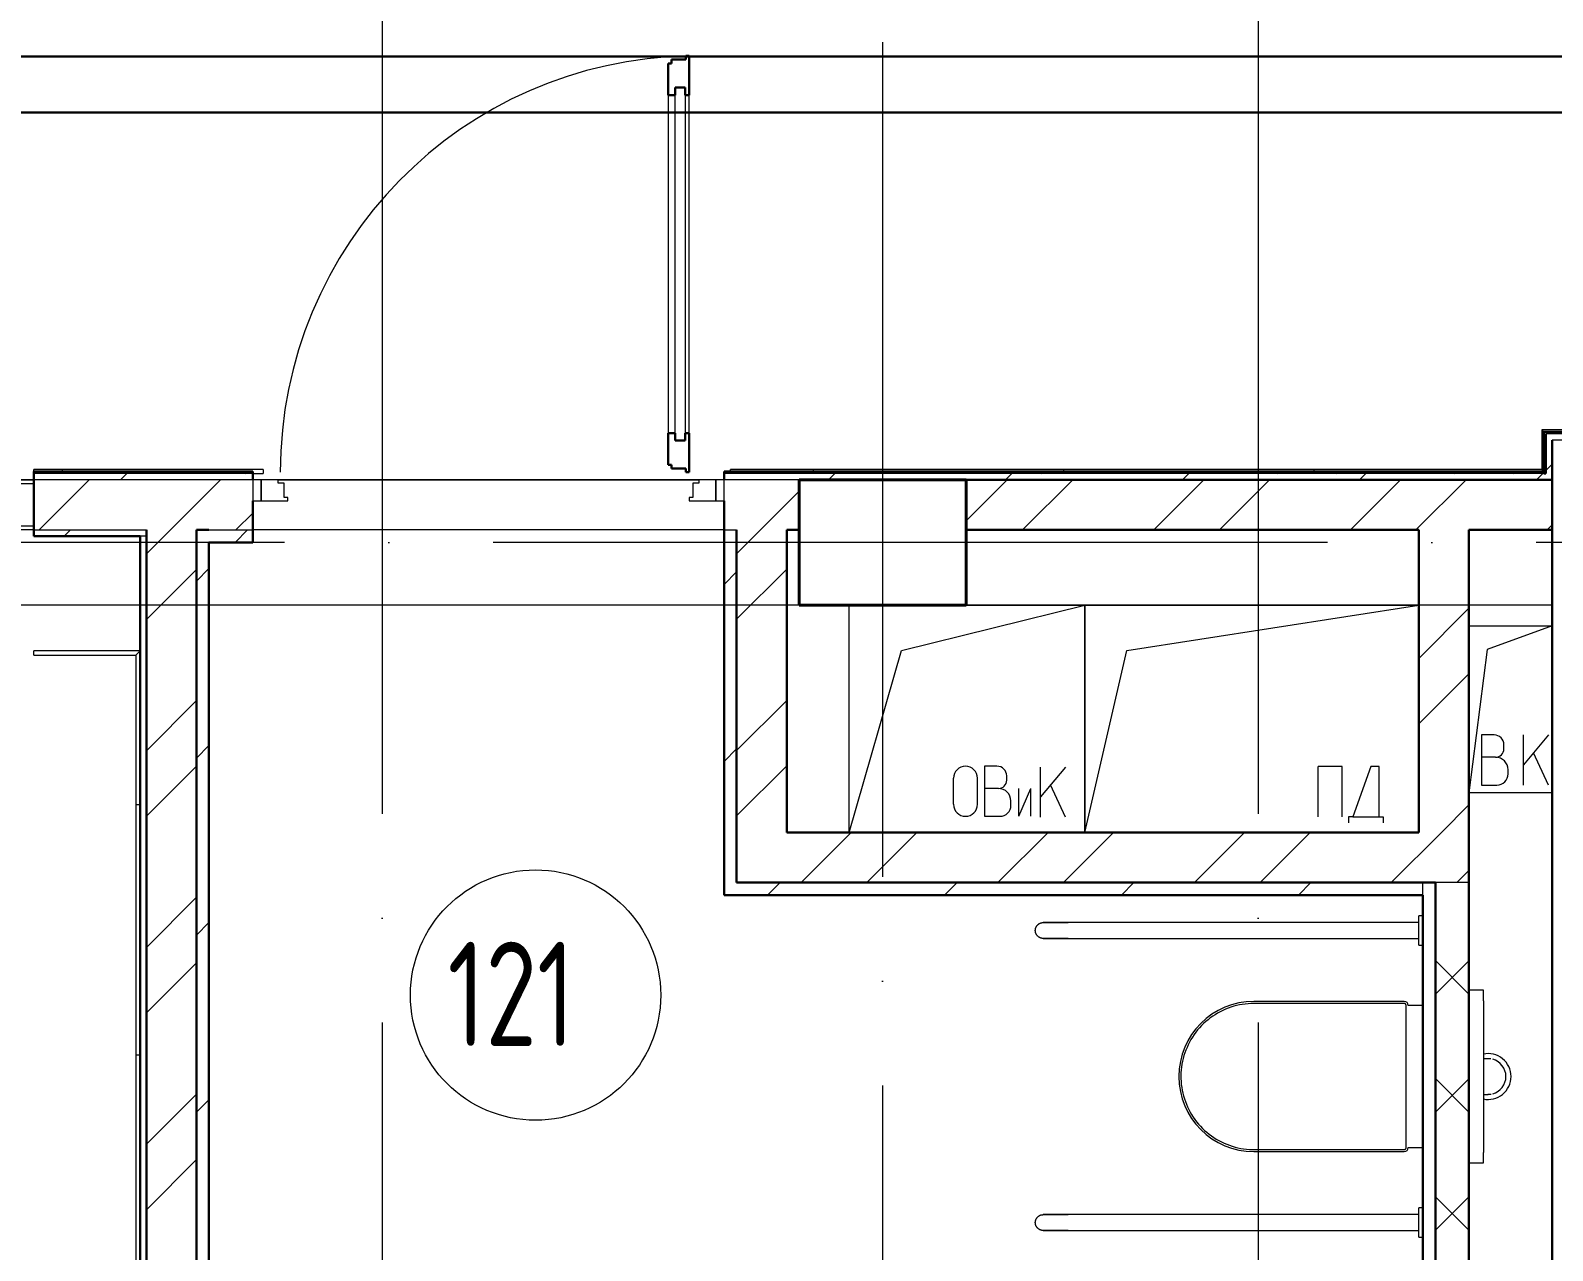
# Model space of a CAD drawing. Header units: millimetres. Extents: x -396912 to 182286, y -43638 to 41610.
# Drawn here: x -12999 to -9350, y -14775 to -11851 of the extents above; entities that cross this region are included whole.
import ezdxf

# ---------------------------------------------------------------- set-up
doc = ezdxf.new("R2010")
doc.units = ezdxf.units.MM
doc.linetypes.add('ADSK_Линия сетки', pattern=[25, 20, -2.5, 0, -2.5])
doc.linetypes.add('ADSK_Сверху', pattern=[450, 300, -150])
for name, color, linetype, lineweight in [('Витраж', 7, 'Continuous', 9), ('Двери', 252, 'Continuous', 9), ('Линии', 7, 'Continuous', 9), ('лс', 5, 'Continuous', 30), ('Марки помещений', 252, 'Continuous', 20), ('Несущие колонны', 252, 'Continuous', 18), ('Обобщенные модели', 252, 'Continuous', 18), ('Ограждение', 252, 'Continuous', 9), ('Оси', 252, 'Continuous', 9), ('Перекрытие', 252, 'Continuous', 18), ('Сантехника', 252, 'Continuous', 9), ('Стены внутренние', 7, 'Continuous', 18), ('Стены наружные', 7, 'Continuous', 18), ('Стены штриховка', 7, 'Continuous', 9)]:
    doc.layers.add(name, color=color, linetype=linetype, lineweight=lineweight)
doc.layers.add('Двери открывание', color=7, linetype='Continuous', lineweight=9, true_color=0xc0c0c0)
doc.styles.add('GOST Common_3', font='', dxfattribs={"height": 3.5})
doc.styles.get('GOST Common_3').set_extended_font_data('GOST 2.304 type A')
pattern_1 = [(0, (-32121.8, 94), (0, 600), []), (90, (-32121.8, 94), (-600, 4e-14), [])]

# ---------------------------------------------------------------- blocks, each defined once
blk = doc.blocks.new('1 этаж')
at = {"layer": 'Ограждение', "true_color": 0x636466}
h = blk.add_hatch(dxfattribs=at)
h.set_pattern_fill('FP_25', color=251, style=0, pattern_type=2)
h.set_pattern_definition(pattern_1)
h.paths.add_polyline_path([(-15072.8, -13730.7), (-13042.8, -13730.7), (-13042.8, -13725.7), (-15077.8, -13725.7)])
h = blk.add_hatch(dxfattribs=at)
h.set_pattern_fill('FP_25', color=251, style=0, pattern_type=2)
h.set_pattern_definition(pattern_1)
h.paths.add_polyline_path([(-18142.8, -13830.7), (-18142.8, -13820.7), (-18692.8, -13820.7), (-18692.8, -13825.7), (-18167.8, -13825.7), (-18167.8, -13830.7)])
h = blk.add_hatch(dxfattribs=at)
h.set_pattern_fill('FP_25', color=251, style=0, pattern_type=2)
h.set_pattern_definition(pattern_1)
h.paths.add_polyline_path([(-15072.8, -13825.7), (-15077.8, -13820.7), (-17022.8, -13820.7), (-17022.8, -13825.7), (-15074.5, -13825.7)])
h = blk.add_hatch(dxfattribs=at)
h.set_pattern_fill('FP_25', color=251, style=0, pattern_type=2)
h.set_pattern_definition(pattern_1)
h.paths.add_polyline_path([(-18447.8, -17465.7), (-18437.8, -17455.7), (-18437.8, -14255.7), (-18447.8, -14265.7), (-18447.8, -17358.4)])
at = {"color": 251, "lineweight": 18, "true_color": 0x636466}
for p, q in [((-16737.8, -14690.7), (-16737.8, -14145.7)), ((-16612.8, -14254.9), (-16172.8, -14145.7)), ((-16457.8, -14145.7), (-16172.8, -14145.7)), ((-16172.8, -14145.7), (-16172.8, -14690.7)), ((-16172.8, -14690.7), (-16172.8, -14145.7)), ((-16172.8, -14145.7), (-15372.8, -14145.7)), ((-16072.8, -14254.9), (-15372.8, -14145.7)), ((-15252.8, -14195.7), (-15052.8, -14195.7)), ((-15052.8, -14195.7), (-15208.4, -14252.3)), ((-16737.8, -14690.7), (-16612.8, -14254.9)), ((-16172.8, -14690.7), (-16072.8, -14254.9)), ((-15208.4, -14252.3), (-15252.8, -14595.7)), ((-15191.9, -14457.2), (-15221.9, -14457.2)), ((-15221.9, -14457.2), (-15221.9, -14577.2)), ((-15168.5, -14490.5), (-15168.5, -14480.5)), ((-15061.9, -14457.2), (-15121.9, -14528.7)), ((-15121.9, -14577.2), (-15121.9, -14457.2)), ((-15188.5, -14510.5), (-15221.9, -14510.5)), ((-15061.9, -14577.2), (-15097.9, -14500)), ((-16383.7, -14532.1), (-16413.7, -14532.1)), ((-16413.7, -14532.1), (-16413.7, -14652.1)), ((-16360.3, -14565.4), (-16360.3, -14555.4)), ((-16219.5, -14534.1), (-16279.5, -14605.6)), ((-16279.5, -14654.1), (-16279.5, -14534.1)), ((-15556.1, -14533.1), (-15613.5, -14533.1)), ((-15613.5, -14653.1), (-15613.5, -14533.1)), ((-15556.1, -14653.1), (-15556.1, -14533.1)), ((-15487.2, -14533.1), (-15530.9, -14653.1)), ((-15467.6, -14533.1), (-15487.2, -14533.1)), ((-15467.6, -14653.1), (-15467.6, -14533.1)), ((-15158.5, -14550.5), (-15158.5, -14540.5)), ((-16487.9, -14623.4), (-16487.9, -14560.7)), ((-16430.5, -14623.4), (-16430.5, -14560.7)), ((-16380.3, -14585.4), (-16413.7, -14585.4)), ((-16331.2, -14652.1), (-16302.5, -14585.4)), ((-16331.2, -14652.1), (-16331.2, -14585.4)), ((-16302.5, -14652.1), (-16302.5, -14585.4)), ((-16219.5, -14654.1), (-16255.5, -14577)), ((-15221.9, -14577.2), (-15185.2, -14577.2)), ((-16350.3, -14625.4), (-16350.3, -14615.4)), ((-15052.8, -14595.7), (-15252.8, -14595.7)), ((-16413.7, -14652.1), (-16377, -14652.1)), ((-15540.9, -14653.1), (-15540.9, -14668.1)), ((-15530.9, -14653.1), (-15540.9, -14653.1)), ((-15530.9, -14653.1), (-15467.6, -14653.1)), ((-15467.6, -14653.1), (-15457.6, -14653.1)), ((-15457.6, -14653.1), (-15457.6, -14668.1))]:
    blk.add_line(p, q, dxfattribs=at)
for centre, radius, start, end in [((-15191.9, -14480.5), 23.3, 0, 90), ((-15188.5, -14490.5), 20, 270, 0), ((-15188.5, -14540.5), 30, 0, 90), ((-16459.2, -14560.7), 28.7, 0, 180), ((-16383.7, -14555.4), 23.3, 0, 90), ((-15185.2, -14550.5), 26.7, 270, 0), ((-16380.3, -14565.4), 20, 270, 0), ((-16380.3, -14615.4), 30, 0, 90), ((-16459.2, -14623.4), 28.7, 180, 0), ((-16377, -14625.4), 26.7, 270, 0)]:
    blk.add_arc(centre, radius, start, end, dxfattribs=at)
at = {"layer": 'Витраж', "color": 251, "lineweight": 18, "true_color": 0x636466}
for p, q in [((-18692.8, -13855.7), (-18742.8, -13855.7)), ((-18692.8, -13955.7), (-18692.8, -13855.7)), ((-18742.8, -13955.7), (-18692.8, -13955.7))]:
    blk.add_line(p, q, dxfattribs=at)
at = {"layer": 'Двери', "color": 251, "lineweight": 30, "true_color": 0x636466}
for p, q in [((-17129.8, -12838.7), (-17163.8, -12838.7)), ((-17163.8, -12838.7), (-17163.8, -12847.7)), ((-17121.8, -12829.7), (-17129.8, -12829.7)), ((-17129.8, -12829.7), (-17129.8, -12838.7)), ((-17121.8, -12923.7), (-17121.8, -12829.7)), ((-17163.8, -12847.7), (-17171.8, -12847.7)), ((-17171.8, -12847.7), (-17171.8, -12923.7)), ((-17154.8, -12923.7), (-17154.8, -12905.7)), ((-17154.8, -12905.7), (-17130.8, -12905.7)), ((-17130.8, -12905.7), (-17130.8, -12923.7)), ((-17171.8, -12923.7), (-17154.8, -12923.7)), ((-17130.8, -12923.7), (-17121.8, -12923.7)), ((-17171.8, -13733.7), (-17171.8, -13809.7)), ((-17171.8, -13733.7), (-17154.8, -13733.7)), ((-17154.8, -13733.7), (-17154.8, -13751.7)), ((-17154.8, -13751.7), (-17130.8, -13751.7)), ((-17130.8, -13733.7), (-17121.8, -13733.7)), ((-17130.8, -13751.7), (-17130.8, -13733.7)), ((-17121.8, -13827.7), (-17121.8, -13733.7)), ((-17171.8, -13809.7), (-17163.8, -13809.7)), ((-17163.8, -13809.7), (-17163.8, -13818.7)), ((-17163.8, -13818.7), (-17129.8, -13818.7)), ((-17129.8, -13818.7), (-17129.8, -13827.7)), ((-17129.8, -13827.7), (-17121.8, -13827.7))]:
    blk.add_line(p, q, dxfattribs=at)
at = {"layer": 'Двери', "color": 251, "true_color": 0x636466}
for p, q in [((-17154.8, -13751.7), (-17154.8, -12905.7)), ((-17154.8, -12905.7), (-17130.8, -12905.7)), ((-17130.8, -12905.7), (-17130.8, -13751.7)), ((-17171.8, -12923.7), (-17171.8, -13733.7)), ((-17121.8, -13733.7), (-17121.8, -12923.7)), ((-17130.8, -13751.7), (-17154.8, -13751.7)), ((-18167.8, -13845.7), (-18167.8, -13895.7)), ((-18147.8, -13845.7), (-18167.8, -13845.7)), ((-18147.8, -13895.7), (-18147.8, -13845.7)), ((-18106.8, -13845.7), (-18147.8, -13845.7)), ((-18147.8, -13845.7), (-18147.8, -13895.7)), ((-18106.8, -13853.7), (-18106.8, -13845.7)), ((-18092.8, -13853.7), (-18106.8, -13853.7)), ((-18092.8, -13887.7), (-18092.8, -13853.7)), ((-17098.8, -13853.7), (-17112.8, -13853.7)), ((-17112.8, -13853.7), (-17112.8, -13887.7)), ((-17098.8, -13845.7), (-17098.8, -13853.7)), ((-17057.8, -13845.7), (-17098.8, -13845.7)), ((-17037.8, -13845.7), (-17057.8, -13845.7)), ((-17057.8, -13845.7), (-17057.8, -13895.7)), ((-17057.8, -13895.7), (-17057.8, -13845.7)), ((-17037.8, -13895.7), (-17037.8, -13845.7)), ((-18167.8, -13895.7), (-18147.8, -13895.7)), ((-18147.8, -13895.7), (-18083.8, -13895.7)), ((-18083.8, -13887.7), (-18092.8, -13887.7)), ((-18083.8, -13895.7), (-18083.8, -13887.7)), ((-17112.8, -13887.7), (-17121.8, -13887.7)), ((-17121.8, -13887.7), (-17121.8, -13895.7)), ((-17121.8, -13895.7), (-17057.8, -13895.7)), ((-17057.8, -13895.7), (-17037.8, -13895.7))]:
    blk.add_line(p, q, dxfattribs=at)
at = {"layer": 'Двери открывание', "color": 251, "true_color": 0x636466}
blk.add_arc((-17103.8, -13827.7), 998, 91.0334, 180, dxfattribs=at)
at = {"layer": 'Линии', "color": 251, "linetype": 'ADSK_Сверху', "ltscale": 100, "true_color": 0x636466}
for p, q in [((-15052.8, -13845.7), (-48262.8, -13845.7)), ((-15052.8, -14145.7), (-48262.8, -14145.7))]:
    blk.add_line(p, q, dxfattribs=at)
at = {"layer": 'Марки помещений', "color": 251, "true_color": 0x636466}
blk.add_circle((-17489.8, -15080.5), 300, dxfattribs=at)
at = {"layer": 'Несущие колонны', "color": 251, "lineweight": 40, "true_color": 0x636466}
for p, q in [((-16857.8, -13845.7), (-16457.8, -13845.7)), ((-16857.8, -14145.7), (-16857.8, -13845.7)), ((-16457.8, -13845.7), (-16857.8, -13845.7)), ((-16457.8, -13845.7), (-16457.8, -14145.7)), ((-16457.8, -14145.7), (-16457.8, -13845.7)), ((-16857.8, -13965.7), (-16857.8, -14145.7)), ((-16457.8, -14145.7), (-16857.8, -14145.7)), ((-16857.8, -14145.7), (-16457.8, -14145.7))]:
    blk.add_line(p, q, dxfattribs=at)
at = {"layer": 'Несущие колонны', "color": 251, "true_color": 0x636466}
blk.add_line((-16857.8, -13845.7), (-16857.8, -13965.7), dxfattribs=at)
at = {"layer": 'Обобщенные модели', "color": 251, "true_color": 0x636466}
for p, q in [((-15372.8, -14906.7), (-16212.8, -14906.7)), ((-15372.8, -14960.7), (-15372.8, -14890.7)), ((-15362.8, -14890.7), (-15372.8, -14890.7)), ((-16212.8, -14944.7), (-15372.8, -14944.7)), ((-15372.8, -14960.7), (-15362.8, -14960.7)), ((-15372.8, -15606.7), (-16212.8, -15606.7)), ((-15372.8, -15660.7), (-15372.8, -15590.7)), ((-15362.8, -15590.7), (-15372.8, -15590.7)), ((-16212.8, -15644.7), (-15372.8, -15644.7)), ((-15372.8, -15660.7), (-15362.8, -15660.7))]:
    blk.add_line(p, q, dxfattribs=at)
at = {"layer": 'Обобщенные модели', "color": 251, "true_color": 0x636466, "flags": 128}
for points in [[(-16291.8, -14925.7), (-16291.8, -14925), (-16291.7, -14924.2), (-16291.7, -14923.5), (-16291.6, -14922.7), (-16291.4, -14922), (-16291.3, -14921.2), (-16291.1, -14920.5), (-16290.8, -14919.8), (-16290.6, -14919), (-16290.3, -14918.3), (-16290, -14917.6), (-16289.7, -14917), (-16289.3, -14916.3), (-16288.9, -14915.6), (-16288.5, -14915), (-16288, -14914.4), (-16287.6, -14913.8), (-16287.1, -14913.2), (-16286.6, -14912.6), (-16286, -14912.1), (-16285.5, -14911.6), (-16284.9, -14911.1), (-16284.3, -14910.6), (-16283.7, -14910.2), (-16283.1, -14909.7), (-16282.4, -14909.3), (-16281.8, -14909), (-16281.1, -14908.6), (-16280.4, -14908.3), (-16279.7, -14908), (-16279, -14907.8), (-16278.2, -14907.5), (-16277.5, -14907.3), (-16276.8, -14907.2), (-16276, -14907), (-16275.3, -14906.9), (-16274.5, -14906.8), (-16273.8, -14906.8), (-16273, -14906.7), (-16272.8, -14906.7)], [(-16212.8, -14906.7), (-16215.2, -14906.7), (-16217.6, -14906.7), (-16220, -14906.7), (-16222.4, -14906.7), (-16224.7, -14906.7), (-16227.1, -14906.7), (-16229.4, -14906.7), (-16231.7, -14906.7), (-16233.9, -14906.7), (-16236.2, -14906.7), (-16238.4, -14906.7), (-16240.5, -14906.7), (-16242.6, -14906.7), (-16244.7, -14906.7), (-16246.7, -14906.7), (-16248.6, -14906.7), (-16250.5, -14906.7), (-16252.4, -14906.7), (-16254.1, -14906.7), (-16255.8, -14906.7), (-16257.5, -14906.7), (-16259, -14906.7), (-16260.5, -14906.7), (-16262, -14906.7), (-16263.3, -14906.7), (-16264.5, -14906.7), (-16265.7, -14906.7), (-16266.8, -14906.7), (-16267.8, -14906.7), (-16268.7, -14906.7), (-16269.5, -14906.7), (-16270.3, -14906.7), (-16270.9, -14906.7), (-16271.5, -14906.7), (-16271.9, -14906.7), (-16272.3, -14906.7), (-16272.6, -14906.7), (-16272.7, -14906.7), (-16272.8, -14906.7), (-16272.8, -14906.7)], [(-16272.8, -14906.7), (-16272.8, -14906.7), (-16272.6, -14906.7), (-16272.4, -14906.7), (-16272, -14906.7), (-16271.6, -14906.7), (-16271.1, -14906.7), (-16270.5, -14906.7), (-16269.8, -14906.7), (-16269, -14906.7), (-16268.1, -14906.7), (-16267.1, -14906.7), (-16266, -14906.7), (-16264.9, -14906.7), (-16263.6, -14906.7), (-16262.3, -14906.7), (-16260.9, -14906.7), (-16259.5, -14906.7), (-16257.9, -14906.7), (-16256.3, -14906.7), (-16254.6, -14906.7), (-16252.8, -14906.7), (-16251, -14906.7), (-16249.2, -14906.7), (-16247.2, -14906.7), (-16245.2, -14906.7), (-16243.2, -14906.7), (-16241.1, -14906.7), (-16238.9, -14906.7), (-16236.8, -14906.7), (-16234.5, -14906.7), (-16232.3, -14906.7), (-16230, -14906.7), (-16227.7, -14906.7), (-16225.4, -14906.7), (-16223, -14906.7), (-16220.6, -14906.7), (-16218.2, -14906.7), (-16215.8, -14906.7), (-16213.4, -14906.7), (-16212.8, -14906.7)], [(-16272.8, -14944.7), (-16273.6, -14944.7), (-16274.3, -14944.7), (-16275.1, -14944.6), (-16275.8, -14944.5), (-16276.6, -14944.4), (-16277.3, -14944.2), (-16278.1, -14944), (-16278.8, -14943.8), (-16279.5, -14943.5), (-16280.2, -14943.2), (-16280.9, -14942.9), (-16281.6, -14942.6), (-16282.2, -14942.2), (-16282.9, -14941.8), (-16283.5, -14941.4), (-16284.1, -14941), (-16284.7, -14940.5), (-16285.3, -14940), (-16285.9, -14939.5), (-16286.4, -14939), (-16286.9, -14938.4), (-16287.4, -14937.8), (-16287.9, -14937.2), (-16288.4, -14936.6), (-16288.8, -14936), (-16289.2, -14935.3), (-16289.6, -14934.7), (-16289.9, -14934), (-16290.2, -14933.3), (-16290.5, -14932.6), (-16290.8, -14931.9), (-16291, -14931.2), (-16291.2, -14930.4), (-16291.4, -14929.7), (-16291.5, -14929), (-16291.6, -14928.2), (-16291.7, -14927.5), (-16291.8, -14926.7), (-16291.8, -14925.9), (-16291.8, -14925.7)], [(-16212.8, -14944.7), (-16215.2, -14944.7), (-16217.6, -14944.7), (-16220, -14944.7), (-16222.4, -14944.7), (-16224.7, -14944.7), (-16227.1, -14944.7), (-16229.4, -14944.7), (-16231.7, -14944.7), (-16233.9, -14944.7), (-16236.2, -14944.7), (-16238.4, -14944.7), (-16240.5, -14944.7), (-16242.6, -14944.7), (-16244.7, -14944.7), (-16246.7, -14944.7), (-16248.6, -14944.7), (-16250.5, -14944.7), (-16252.4, -14944.7), (-16254.1, -14944.7), (-16255.8, -14944.7), (-16257.5, -14944.7), (-16259, -14944.7), (-16260.5, -14944.7), (-16262, -14944.7), (-16263.3, -14944.7), (-16264.5, -14944.7), (-16265.7, -14944.7), (-16266.8, -14944.7), (-16267.8, -14944.7), (-16268.7, -14944.7), (-16269.5, -14944.7), (-16270.3, -14944.7), (-16270.9, -14944.7), (-16271.5, -14944.7), (-16271.9, -14944.7), (-16272.3, -14944.7), (-16272.6, -14944.7), (-16272.7, -14944.7), (-16272.8, -14944.7), (-16272.8, -14944.7)], [(-16272.8, -14944.7), (-16272.8, -14944.7), (-16272.6, -14944.7), (-16272.4, -14944.7), (-16272, -14944.7), (-16271.6, -14944.7), (-16271.1, -14944.7), (-16270.5, -14944.7), (-16269.8, -14944.7), (-16269, -14944.7), (-16268.1, -14944.7), (-16267.1, -14944.7), (-16266, -14944.7), (-16264.9, -14944.7), (-16263.6, -14944.7), (-16262.3, -14944.7), (-16260.9, -14944.7), (-16259.5, -14944.7), (-16257.9, -14944.7), (-16256.3, -14944.7), (-16254.6, -14944.7), (-16252.8, -14944.7), (-16251, -14944.7), (-16249.2, -14944.7), (-16247.2, -14944.7), (-16245.2, -14944.7), (-16243.2, -14944.7), (-16241.1, -14944.7), (-16238.9, -14944.7), (-16236.8, -14944.7), (-16234.5, -14944.7), (-16232.3, -14944.7), (-16230, -14944.7), (-16227.7, -14944.7), (-16225.4, -14944.7), (-16223, -14944.7), (-16220.6, -14944.7), (-16218.2, -14944.7), (-16215.8, -14944.7), (-16213.4, -14944.7), (-16212.8, -14944.7)], [(-16291.8, -15625.7), (-16291.8, -15625), (-16291.7, -15624.2), (-16291.7, -15623.5), (-16291.6, -15622.7), (-16291.4, -15622), (-16291.3, -15621.2), (-16291.1, -15620.5), (-16290.8, -15619.8), (-16290.6, -15619), (-16290.3, -15618.3), (-16290, -15617.6), (-16289.7, -15617), (-16289.3, -15616.3), (-16288.9, -15615.6), (-16288.5, -15615), (-16288, -15614.4), (-16287.6, -15613.8), (-16287.1, -15613.2), (-16286.6, -15612.6), (-16286, -15612.1), (-16285.5, -15611.6), (-16284.9, -15611.1), (-16284.3, -15610.6), (-16283.7, -15610.2), (-16283.1, -15609.7), (-16282.4, -15609.3), (-16281.8, -15609), (-16281.1, -15608.6), (-16280.4, -15608.3), (-16279.7, -15608), (-16279, -15607.8), (-16278.2, -15607.5), (-16277.5, -15607.3), (-16276.8, -15607.2), (-16276, -15607), (-16275.3, -15606.9), (-16274.5, -15606.8), (-16273.8, -15606.8), (-16273, -15606.7), (-16272.8, -15606.7)], [(-16212.8, -15606.7), (-16215.2, -15606.7), (-16217.6, -15606.7), (-16220, -15606.7), (-16222.4, -15606.7), (-16224.7, -15606.7), (-16227.1, -15606.7), (-16229.4, -15606.7), (-16231.7, -15606.7), (-16233.9, -15606.7), (-16236.2, -15606.7), (-16238.4, -15606.7), (-16240.5, -15606.7), (-16242.6, -15606.7), (-16244.7, -15606.7), (-16246.7, -15606.7), (-16248.6, -15606.7), (-16250.5, -15606.7), (-16252.4, -15606.7), (-16254.1, -15606.7), (-16255.8, -15606.7), (-16257.5, -15606.7), (-16259, -15606.7), (-16260.5, -15606.7), (-16262, -15606.7), (-16263.3, -15606.7), (-16264.5, -15606.7), (-16265.7, -15606.7), (-16266.8, -15606.7), (-16267.8, -15606.7), (-16268.7, -15606.7), (-16269.5, -15606.7), (-16270.3, -15606.7), (-16270.9, -15606.7), (-16271.5, -15606.7), (-16271.9, -15606.7), (-16272.3, -15606.7), (-16272.6, -15606.7), (-16272.7, -15606.7), (-16272.8, -15606.7), (-16272.8, -15606.7)], [(-16272.8, -15606.7), (-16272.8, -15606.7), (-16272.6, -15606.7), (-16272.4, -15606.7), (-16272, -15606.7), (-16271.6, -15606.7), (-16271.1, -15606.7), (-16270.5, -15606.7), (-16269.8, -15606.7), (-16269, -15606.7), (-16268.1, -15606.7), (-16267.1, -15606.7), (-16266, -15606.7), (-16264.9, -15606.7), (-16263.6, -15606.7), (-16262.3, -15606.7), (-16260.9, -15606.7), (-16259.5, -15606.7), (-16257.9, -15606.7), (-16256.3, -15606.7), (-16254.6, -15606.7), (-16252.8, -15606.7), (-16251, -15606.7), (-16249.2, -15606.7), (-16247.2, -15606.7), (-16245.2, -15606.7), (-16243.2, -15606.7), (-16241.1, -15606.7), (-16238.9, -15606.7), (-16236.8, -15606.7), (-16234.5, -15606.7), (-16232.3, -15606.7), (-16230, -15606.7), (-16227.7, -15606.7), (-16225.4, -15606.7), (-16223, -15606.7), (-16220.6, -15606.7), (-16218.2, -15606.7), (-16215.8, -15606.7), (-16213.4, -15606.7), (-16212.8, -15606.7)], [(-16272.8, -15644.7), (-16273.6, -15644.7), (-16274.3, -15644.7), (-16275.1, -15644.6), (-16275.8, -15644.5), (-16276.6, -15644.4), (-16277.3, -15644.2), (-16278.1, -15644), (-16278.8, -15643.8), (-16279.5, -15643.5), (-16280.2, -15643.2), (-16280.9, -15642.9), (-16281.6, -15642.6), (-16282.2, -15642.2), (-16282.9, -15641.8), (-16283.5, -15641.4), (-16284.1, -15641), (-16284.7, -15640.5), (-16285.3, -15640), (-16285.9, -15639.5), (-16286.4, -15639), (-16286.9, -15638.4), (-16287.4, -15637.8), (-16287.9, -15637.2), (-16288.4, -15636.6), (-16288.8, -15636), (-16289.2, -15635.3), (-16289.6, -15634.7), (-16289.9, -15634), (-16290.2, -15633.3), (-16290.5, -15632.6), (-16290.8, -15631.9), (-16291, -15631.2), (-16291.2, -15630.4), (-16291.4, -15629.7), (-16291.5, -15629), (-16291.6, -15628.2), (-16291.7, -15627.5), (-16291.8, -15626.7), (-16291.8, -15625.9), (-16291.8, -15625.7)], [(-16212.8, -15644.7), (-16215.2, -15644.7), (-16217.6, -15644.7), (-16220, -15644.7), (-16222.4, -15644.7), (-16224.7, -15644.7), (-16227.1, -15644.7), (-16229.4, -15644.7), (-16231.7, -15644.7), (-16233.9, -15644.7), (-16236.2, -15644.7), (-16238.4, -15644.7), (-16240.5, -15644.7), (-16242.6, -15644.7), (-16244.7, -15644.7), (-16246.7, -15644.7), (-16248.6, -15644.7), (-16250.5, -15644.7), (-16252.4, -15644.7), (-16254.1, -15644.7), (-16255.8, -15644.7), (-16257.5, -15644.7), (-16259, -15644.7), (-16260.5, -15644.7), (-16262, -15644.7), (-16263.3, -15644.7), (-16264.5, -15644.7), (-16265.7, -15644.7), (-16266.8, -15644.7), (-16267.8, -15644.7), (-16268.7, -15644.7), (-16269.5, -15644.7), (-16270.3, -15644.7), (-16270.9, -15644.7), (-16271.5, -15644.7), (-16271.9, -15644.7), (-16272.3, -15644.7), (-16272.6, -15644.7), (-16272.7, -15644.7), (-16272.8, -15644.7), (-16272.8, -15644.7)], [(-16272.8, -15644.7), (-16272.8, -15644.7), (-16272.6, -15644.7), (-16272.4, -15644.7), (-16272, -15644.7), (-16271.6, -15644.7), (-16271.1, -15644.7), (-16270.5, -15644.7), (-16269.8, -15644.7), (-16269, -15644.7), (-16268.1, -15644.7), (-16267.1, -15644.7), (-16266, -15644.7), (-16264.9, -15644.7), (-16263.6, -15644.7), (-16262.3, -15644.7), (-16260.9, -15644.7), (-16259.5, -15644.7), (-16257.9, -15644.7), (-16256.3, -15644.7), (-16254.6, -15644.7), (-16252.8, -15644.7), (-16251, -15644.7), (-16249.2, -15644.7), (-16247.2, -15644.7), (-16245.2, -15644.7), (-16243.2, -15644.7), (-16241.1, -15644.7), (-16238.9, -15644.7), (-16236.8, -15644.7), (-16234.5, -15644.7), (-16232.3, -15644.7), (-16230, -15644.7), (-16227.7, -15644.7), (-16225.4, -15644.7), (-16223, -15644.7), (-16220.6, -15644.7), (-16218.2, -15644.7), (-16215.8, -15644.7), (-16213.4, -15644.7), (-16212.8, -15644.7)]]:
    blk.add_lwpolyline(points, dxfattribs=at)
at = {"layer": 'Ограждение', "color": 251, "true_color": 0x636466}
for p, q in [((-13042.8, -13725.7), (-15077.8, -13725.7)), ((-15077.8, -13725.7), (-15072.8, -13730.7)), ((-15077.8, -13725.7), (-15077.8, -13820.7)), ((-18692.8, -13825.7), (-18692.8, -13820.7)), ((-18142.8, -13820.7), (-18692.8, -13820.7)), ((-18142.8, -13820.7), (-18142.8, -13830.7)), ((-17022.8, -13825.7), (-17022.8, -13820.7)), ((-15077.8, -13820.7), (-17022.8, -13820.7)), ((-15077.8, -13820.7), (-15072.8, -13825.7)), ((-18167.8, -13830.7), (-18142.8, -13830.7)), ((-18692.8, -14265.7), (-18692.8, -14255.7)), ((-18437.8, -14255.7), (-18692.8, -14255.7)), ((-18692.8, -14265.7), (-18447.8, -14265.7)), ((-18437.8, -14255.7), (-18447.8, -14265.7)), ((-18447.8, -14265.7), (-18447.8, -17465.7))]:
    blk.add_line(p, q, dxfattribs=at)
at = {"layer": 'Оси', "color": 251, "linetype": 'ADSK_Линия сетки', "ltscale": 100, "true_color": 0x636466}
for p, q in [((-16657.8, 32204.9), (-16657.8, -33771.9)), ((-17857.8, -2645.7), (-17857.8, -33771.9)), ((-15757.8, -2645.7), (-15757.8, -32501.9)), ((4409.5, -13995.7), (-72530.1, -13995.7))]:
    blk.add_line(p, q, dxfattribs=at)
at = {"layer": 'Перекрытие', "color": 251, "ltscale": 100, "true_color": 0x636466}
for p, q in [((-15252.8, -14195.7), (-15052.8, -14195.7)), ((-15052.8, -14595.7), (-15252.8, -14595.7))]:
    blk.add_line(p, q, dxfattribs=at)
at = {"layer": 'Сантехника', "color": 251, "lineweight": 9, "true_color": 0x636466}
for p, q in [((-15217.8, -15069), (-15252.8, -15069)), ((-15217.8, -15094), (-15217.8, -15069)), ((-15217.8, -15094), (-15217.8, -15457.5)), ((-15217.8, -15482.5), (-15217.8, -15457.5)), ((-15252.8, -15482.5), (-15217.8, -15482.5))]:
    blk.add_line(p, q, dxfattribs=at)
at = {"layer": 'Сантехника', "color": 251, "true_color": 0x636466}
for p, q in [((-15407.8, -15095.7), (-15767.8, -15095.7)), ((-15407.8, -15100.7), (-15767.8, -15100.7)), ((-15402.8, -15445.7), (-15402.8, -15105.7)), ((-15362.8, -15105.7), (-15397.8, -15105.7)), ((-15767.8, -15450.7), (-15407.8, -15450.7)), ((-15767.8, -15455.7), (-15407.8, -15455.7)), ((-15397.8, -15445.7), (-15362.8, -15445.7))]:
    blk.add_line(p, q, dxfattribs=at)
at = {"layer": 'Сантехника', "color": 251, "true_color": 0x636466, "flags": 128}
for points in [[(-15767.8, -15100.7), (-15774.8, -15100.9), (-15781.8, -15101.3), (-15788.8, -15102), (-15795.7, -15103), (-15802.6, -15104.2), (-15809.4, -15105.7), (-15816.2, -15107.5), (-15822.9, -15109.6), (-15829.4, -15111.9), (-15835.9, -15114.5), (-15842.3, -15117.4), (-15848.6, -15120.5), (-15854.8, -15123.9), (-15860.8, -15127.5), (-15866.6, -15131.3), (-15872.3, -15135.4), (-15877.8, -15139.7), (-15883.2, -15144.2), (-15888.4, -15148.9), (-15893.3, -15153.8), (-15898.1, -15158.9), (-15902.7, -15164.2), (-15907, -15169.7), (-15911.2, -15175.4), (-15915.1, -15181.2), (-15918.7, -15187.1), (-15922.1, -15193.2), (-15925.3, -15199.5), (-15928.2, -15205.8), (-15930.9, -15212.3), (-15933.3, -15218.9), (-15935.5, -15225.6), (-15937.3, -15232.3), (-15938.9, -15239.1), (-15940.3, -15246), (-15941.3, -15252.9), (-15942.1, -15259.9), (-15942.6, -15266.8), (-15942.8, -15273.8), (-15942.7, -15280.8), (-15942.4, -15287.8), (-15941.8, -15294.8), (-15940.9, -15301.7), (-15939.7, -15308.6), (-15938.2, -15315.5), (-15936.5, -15322.3), (-15934.5, -15329), (-15932.2, -15335.6), (-15929.7, -15342.1), (-15926.9, -15348.6), (-15923.9, -15354.9), (-15920.6, -15361), (-15917.1, -15367.1), (-15913.3, -15373), (-15909.3, -15378.7), (-15905.1, -15384.3), (-15900.6, -15389.7), (-15895.9, -15394.9), (-15891.1, -15399.9), (-15886, -15404.8), (-15880.8, -15409.4), (-15875.3, -15413.8), (-15869.7, -15418), (-15863.9, -15422), (-15858, -15425.7), (-15851.9, -15429.2), (-15845.7, -15432.4), (-15839.4, -15435.4), (-15833, -15438.1), (-15826.4, -15440.6), (-15819.8, -15442.8), (-15813.1, -15444.8), (-15806.3, -15446.5), (-15799.4, -15447.9), (-15792.5, -15449), (-15785.5, -15449.8), (-15778.6, -15450.4), (-15771.6, -15450.7), (-15767.8, -15450.7)], [(-15402.8, -15105.7), (-15402.8, -15105.5), (-15402.8, -15105.3), (-15402.8, -15105.1), (-15402.9, -15104.9), (-15402.9, -15104.7), (-15402.9, -15104.5), (-15403, -15104.3), (-15403.1, -15104.2), (-15403.1, -15104), (-15403.2, -15103.8), (-15403.3, -15103.6), (-15403.4, -15103.4), (-15403.5, -15103.2), (-15403.6, -15103.1), (-15403.7, -15102.9), (-15403.8, -15102.7), (-15403.9, -15102.6), (-15404, -15102.4), (-15404.2, -15102.3), (-15404.3, -15102.1), (-15404.5, -15102), (-15404.6, -15101.9), (-15404.8, -15101.8), (-15404.9, -15101.6), (-15405.1, -15101.5), (-15405.3, -15101.4), (-15405.4, -15101.3), (-15405.6, -15101.2), (-15405.8, -15101.1), (-15406, -15101.1), (-15406.2, -15101), (-15406.4, -15100.9), (-15406.6, -15100.9), (-15406.8, -15100.8), (-15407, -15100.8), (-15407.1, -15100.8), (-15407.3, -15100.8), (-15407.5, -15100.7), (-15407.7, -15100.7), (-15407.8, -15100.7)], [(-15407.8, -15450.7), (-15407.6, -15450.7), (-15407.4, -15450.7), (-15407.2, -15450.7), (-15407, -15450.7), (-15406.8, -15450.6), (-15406.6, -15450.6), (-15406.4, -15450.5), (-15406.2, -15450.5), (-15406, -15450.4), (-15405.9, -15450.3), (-15405.7, -15450.3), (-15405.5, -15450.2), (-15405.3, -15450.1), (-15405.1, -15450), (-15405, -15449.9), (-15404.8, -15449.7), (-15404.7, -15449.6), (-15404.5, -15449.5), (-15404.4, -15449.4), (-15404.2, -15449.2), (-15404.1, -15449.1), (-15403.9, -15448.9), (-15403.8, -15448.8), (-15403.7, -15448.6), (-15403.6, -15448.4), (-15403.5, -15448.3), (-15403.4, -15448.1), (-15403.3, -15447.9), (-15403.2, -15447.7), (-15403.1, -15447.5), (-15403.1, -15447.4), (-15403, -15447.2), (-15403, -15447), (-15402.9, -15446.8), (-15402.9, -15446.6), (-15402.8, -15446.4), (-15402.8, -15446.2), (-15402.8, -15446), (-15402.8, -15445.8), (-15402.8, -15445.7)]]:
    blk.add_lwpolyline(points, dxfattribs=at)
at = {"layer": 'Сантехника', "color": 251, "lineweight": 9, "true_color": 0x636466, "flags": 128}
for points in [[(-15206.4, -15233), (-15206.4, -15233), (-15206.5, -15233), (-15206.7, -15233), (-15206.9, -15233), (-15207.3, -15233), (-15207.6, -15233), (-15208.1, -15233), (-15208.6, -15233), (-15209.2, -15233), (-15209.9, -15233), (-15210.6, -15233), (-15211.4, -15233), (-15212.3, -15233), (-15213.2, -15233), (-15214.2, -15233), (-15215.3, -15233), (-15216.4, -15233), (-15217.5, -15233)], [(-15216.7, -15318.4), (-15215.6, -15318.4), (-15214.5, -15318.4), (-15213.5, -15318.4), (-15212.5, -15318.4), (-15211.7, -15318.4), (-15210.8, -15318.4), (-15210.1, -15318.4), (-15209.4, -15318.4), (-15208.8, -15318.4), (-15208.2, -15318.4), (-15207.8, -15318.4), (-15207.4, -15318.4), (-15207, -15318.4), (-15206.7, -15318.4), (-15206.5, -15318.4), (-15206.4, -15318.4), (-15206.4, -15318.4), (-15206.4, -15318.4)]]:
    blk.add_lwpolyline(points, dxfattribs=at)
at = {"layer": 'Сантехника', "color": 251, "true_color": 0x636466}
for centre, radius, start, end in [((-15767.8, -15275.7), 180, 90, 270), ((-15767.8, -15275.7), 175, 90, 90.9078), ((-15767.8, -15275.7), 175, 90, 90.9078), ((-15407.8, -15105.7), 10, 0, 90), ((-15407.8, -15105.7), 5, 60, 90), ((-15407.8, -15105.7), 5, 60, 90), ((-15407.8, -15105.7), 5, 60, 75), ((-15407.8, -15105.7), 5, 0, 30), ((-15407.8, -15105.7), 5, 0, 30), ((-15407.8, -15105.7), 5, 0, 30), ((-15767.8, -15275.7), 175, 269.0922, 270), ((-15767.8, -15275.7), 175, 269.0922, 270), ((-15407.8, -15445.7), 10, 270, 0), ((-15407.8, -15445.7), 5, 270, 300), ((-15407.8, -15445.7), 5, 270, 300), ((-15407.8, -15445.7), 5, 285, 300), ((-15407.8, -15445.7), 5, 330, 0), ((-15407.8, -15445.7), 5, 330, 0), ((-15407.8, -15445.7), 5, 330, 0)]:
    blk.add_arc(centre, radius, start, end, dxfattribs=at)
at = {"layer": 'Сантехника', "color": 251, "lineweight": 9, "true_color": 0x636466}
for radius, start, end in [(55, 0, 102.0258), (42.7, 92.2417, 94.1976), (42.7, 87.9172, 90), (42.7, 80.8699, 90), (42.7, 0, 75), (55, 257.9742, 0), (42.7, 285, 0), (42.7, 267.2428, 279.4986), (42.7, 270, 272.5338)]:
    blk.add_arc((-15206.4, -15275.7), radius, start, end, dxfattribs=at)
at = {"layer": 'Стены внутренние', "color": 251, "true_color": 0x636466}
blk.add_line((-13042.8, -13750.7), (-15052.8, -13750.7), dxfattribs=at)
at = {"layer": 'Стены внутренние', "color": 251, "lineweight": 30, "true_color": 0x636466}
blk.add_line((-15052.8, -13965.7), (-15052.8, -17045.7), dxfattribs=at)
at = {"layer": 'Стены наружные', "color": 251, "lineweight": 30, "true_color": 0x636466}
for p, q in [((-13027.8, -13730.7), (-15072.8, -13730.7)), ((-15072.8, -13730.7), (-15072.8, -13825.7)), ((-15067.8, -13735.7), (-15067.8, -13830.7)), ((-15052.8, -13965.7), (-15052.8, -13750.7)), ((-18692.8, -13825.7), (-18692.8, -13980.7)), ((-18167.8, -13825.7), (-18692.8, -13825.7)), ((-18167.8, -13845.7), (-18167.8, -13825.7)), ((-17037.8, -13825.7), (-17037.8, -13845.7)), ((-15072.8, -13825.7), (-17037.8, -13825.7)), ((-16857.8, -13845.7), (-15052.8, -13845.7)), ((-16457.8, -13845.7), (-16457.8, -13965.7)), ((-15067.8, -13830.7), (-15072.8, -13830.7)), ((-18167.8, -13995.7), (-18167.8, -13895.7)), ((-17037.8, -13895.7), (-17037.8, -14840.7)), ((-18422.8, -13965.7), (-18422.8, -17165.7)), ((-18302.8, -13965.7), (-18272.8, -13965.7)), ((-18302.8, -16865.7), (-18302.8, -13965.7)), ((-17007.8, -13965.7), (-17007.8, -14810.7)), ((-16887.8, -13965.7), (-16857.8, -13965.7)), ((-16887.8, -14690.7), (-16887.8, -13965.7)), ((-16457.8, -13965.7), (-15372.8, -13965.7)), ((-15372.8, -13965.7), (-15372.8, -14690.7)), ((-15252.8, -13965.7), (-15052.8, -13965.7)), ((-15252.8, -16945.7), (-15252.8, -13965.7)), ((-18692.8, -13980.7), (-18437.8, -13980.7)), ((-18437.8, -13980.7), (-18437.8, -17180.7)), ((-18272.8, -16835.7), (-18272.8, -13995.7)), ((-18272.8, -13995.7), (-18167.8, -13995.7)), ((-15372.8, -14690.7), (-16887.8, -14690.7)), ((-17007.8, -14810.7), (-15332.8, -14810.7)), ((-15332.8, -14810.7), (-15332.8, -16865.7)), ((-17037.8, -14840.7), (-15362.8, -14840.7)), ((-15362.8, -14840.7), (-15362.8, -16835.7))]:
    blk.add_line(p, q, dxfattribs=at)
at = {"layer": 'Стены наружные', "color": 251, "linetype": 'Continuous', "lineweight": 9, "true_color": 0x636466}
for p, q in [((-15072.8, -13757.5), (-15067.8, -13752.5)), ((-18681.5, -13830.7), (-18676.5, -13825.7)), ((-18610.8, -13830.7), (-18605.8, -13825.7)), ((-18540.1, -13830.7), (-18535.1, -13825.7)), ((-18469.4, -13830.7), (-18464.4, -13825.7)), ((-18398.7, -13830.7), (-18393.7, -13825.7)), ((-18328, -13830.7), (-18323, -13825.7)), ((-18257.3, -13830.7), (-18252.3, -13825.7)), ((-18186.5, -13830.7), (-18181.5, -13825.7)), ((-16984.5, -13830.7), (-16979.5, -13825.7)), ((-16913.8, -13830.7), (-16908.8, -13825.7)), ((-16843, -13830.7), (-16838, -13825.7)), ((-16772.3, -13830.7), (-16767.3, -13825.7)), ((-16701.6, -13830.7), (-16696.6, -13825.7)), ((-16630.9, -13830.7), (-16625.9, -13825.7)), ((-16560.2, -13830.7), (-16555.2, -13825.7)), ((-16489.5, -13830.7), (-16484.5, -13825.7)), ((-16418.8, -13830.7), (-16413.8, -13825.7)), ((-16348.1, -13830.7), (-16343.1, -13825.7)), ((-16277.4, -13830.7), (-16272.4, -13825.7)), ((-16206.6, -13830.7), (-16201.6, -13825.7)), ((-16135.9, -13830.7), (-16130.9, -13825.7)), ((-16065.2, -13830.7), (-16060.2, -13825.7)), ((-15994.5, -13830.7), (-15989.5, -13825.7)), ((-15923.8, -13830.7), (-15918.8, -13825.7)), ((-15853.1, -13830.7), (-15848.1, -13825.7)), ((-15782.4, -13830.7), (-15777.4, -13825.7)), ((-15711.7, -13830.7), (-15706.7, -13825.7)), ((-15641, -13830.7), (-15636, -13825.7)), ((-15570.3, -13830.7), (-15565.3, -13825.7)), ((-15499.5, -13830.7), (-15494.5, -13825.7)), ((-15428.8, -13830.7), (-15423.8, -13825.7)), ((-15358.1, -13830.7), (-15353.1, -13825.7)), ((-15287.4, -13830.7), (-15282.4, -13825.7)), ((-15216.7, -13830.7), (-15211.7, -13825.7)), ((-15146, -13830.7), (-15141, -13825.7)), ((-15075.3, -13830.7), (-15072.8, -13828.3)), ((-15072.8, -13828.3), (-15067.8, -13823.3)), ((-15067.8, -13823.3), (-15052.8, -13808.3)), ((-18679.5, -13965.7), (-18559.5, -13845.7)), ((-18484.4, -13845.7), (-18469.4, -13830.7)), ((-18365.2, -13965.7), (-18245.2, -13845.7)), ((-16787.3, -13845.7), (-16772.3, -13830.7)), ((-16457.8, -13944.2), (-16359.4, -13845.7)), ((-16363.1, -13845.7), (-16348.1, -13830.7)), ((-16322.2, -13965.7), (-16202.2, -13845.7)), ((-16007.9, -13965.7), (-15887.9, -13845.7)), ((-15938.8, -13845.7), (-15923.8, -13830.7)), ((-15850.7, -13965.7), (-15730.7, -13845.7)), ((-15536.4, -13965.7), (-15416.4, -13845.7)), ((-15514.5, -13845.7), (-15499.5, -13830.7)), ((-15379.3, -13965.7), (-15259.3, -13845.7)), ((-15090.3, -13845.7), (-15075.3, -13830.7)), ((-16950.8, -13965.7), (-16857.8, -13872.7)), ((-18208.1, -13965.7), (-18167.8, -13925.5)), ((-18619.4, -13980.7), (-18604.4, -13965.7)), ((-18422.8, -14023.3), (-18365.2, -13965.7)), ((-18210.1, -13995.7), (-18180.1, -13965.7)), ((-17007.8, -14022.7), (-16950.8, -13965.7)), ((-15065, -13965.7), (-15052.8, -13953.6)), ((-18422.8, -14180.5), (-18302.8, -14060.5)), ((-18302.8, -14088.4), (-18272.8, -14058.4)), ((-17037.8, -14096.2), (-17007.8, -14066.2)), ((-17007.8, -14179.9), (-16887.8, -14059.9)), ((-15372.8, -14273.6), (-15252.8, -14153.6)), ((-15372.8, -14430.7), (-15252.8, -14310.7)), ((-18422.8, -14494.8), (-18302.8, -14374.8)), ((-17007.8, -14494.2), (-16887.8, -14374.2)), ((-18302.8, -14512.7), (-18272.8, -14482.7)), ((-17037.8, -14520.5), (-17007.8, -14490.5)), ((-18422.8, -14651.9), (-18302.8, -14531.9)), ((-17007.8, -14651.3), (-16887.8, -14531.3)), ((-15318.5, -14690.7), (-15252.8, -14625)), ((-16852.9, -14810.7), (-16732.9, -14690.7)), ((-16695.7, -14810.7), (-16575.7, -14690.7)), ((-16381.4, -14810.7), (-16261.4, -14690.7)), ((-16224.3, -14810.7), (-16104.3, -14690.7)), ((-15910, -14810.7), (-15790, -14690.7)), ((-15752.8, -14810.7), (-15632.8, -14690.7)), ((-15438.5, -14810.7), (-15318.5, -14690.7)), ((-16933.8, -14840.7), (-16903.8, -14810.7)), ((-16509.5, -14840.7), (-16479.5, -14810.7)), ((-16085.3, -14840.7), (-16055.3, -14810.7)), ((-15661, -14840.7), (-15631, -14810.7)), ((-15281.4, -14810.7), (-15252.8, -14782.2)), ((-18422.8, -14966.2), (-18302.8, -14846.2)), ((-18302.8, -14936.9), (-18272.8, -14906.9)), ((-18422.8, -15123.4), (-18302.8, -15003.4)), ((-15252.8, -15078), (-15332.8, -14998)), ((-15332.8, -15078.2), (-15252.8, -14998.2)), ((-15252.8, -15360.8), (-15332.8, -15280.8)), ((-15332.8, -15361), (-15252.8, -15281)), ((-18422.8, -15437.7), (-18302.8, -15317.7)), ((-18302.8, -15361.2), (-18272.8, -15331.2)), ((-18422.8, -15594.9), (-18302.8, -15474.9)), ((-15252.8, -15643.7), (-15332.8, -15563.7)), ((-15332.8, -15643.9), (-15252.8, -15563.9))]:
    blk.add_line(p, q, dxfattribs=at)
at = {"layer": 'Стены наружные', "color": 251, "true_color": 0x636466}
for p, q in [((-18834.8, -13845.7), (-18692.8, -13845.7)), ((-18106.8, -13845.7), (-17098.8, -13845.7)), ((-16857.8, -13965.7), (-16857.8, -13845.7)), ((-18692.8, -13965.7), (-22292.8, -13965.7)), ((-17037.8, -13965.7), (-18167.8, -13965.7))]:
    blk.add_line(p, q, dxfattribs=at)
at = {"layer": 'Стены штриховка', "color": 251, "true_color": 0x636466}
for p, q in [((-13027.8, -13735.7), (-15067.8, -13735.7)), ((-18167.8, -13830.7), (-18692.8, -13830.7)), ((-18167.8, -13845.7), (-18692.8, -13845.7)), ((-15072.8, -13830.7), (-17037.8, -13830.7)), ((-16857.8, -13845.7), (-17037.8, -13845.7)), ((-18692.8, -13965.7), (-18422.8, -13965.7)), ((-18272.8, -13965.7), (-18167.8, -13965.7)), ((-17037.8, -13965.7), (-17007.8, -13965.7)), ((-18422.8, -13980.7), (-18437.8, -13980.7)), ((-15362.8, -14840.7), (-15362.8, -14810.7)), ((-15252.8, -14810.7), (-15332.8, -14810.7))]:
    blk.add_line(p, q, dxfattribs=at)
at = {"layer": 'Марки помещений', "color": 251, "true_color": 0x636466, "style": 'GOST Common_3', "width": 0.9}
blk.add_text('121', height=250, dxfattribs=at).set_placement((-17700.8, -15202.8))

msp = doc.modelspace()

# ---------------------------------------------------------------- linework, layer by layer
at = {"layer": 'лс', "color": 104}
for p, q in [((-25096.3, -11913), (-8605.9, -11913)), ((-25262.4, -12047.3), (-8768.6, -12047.3))]:
    msp.add_line(p, q, dxfattribs=at)

# ---------------------------------------------------------------- block references
msp.add_blockref('1 этаж', (5702.1, 918.2))

doc.saveas('drawing.dxf')
